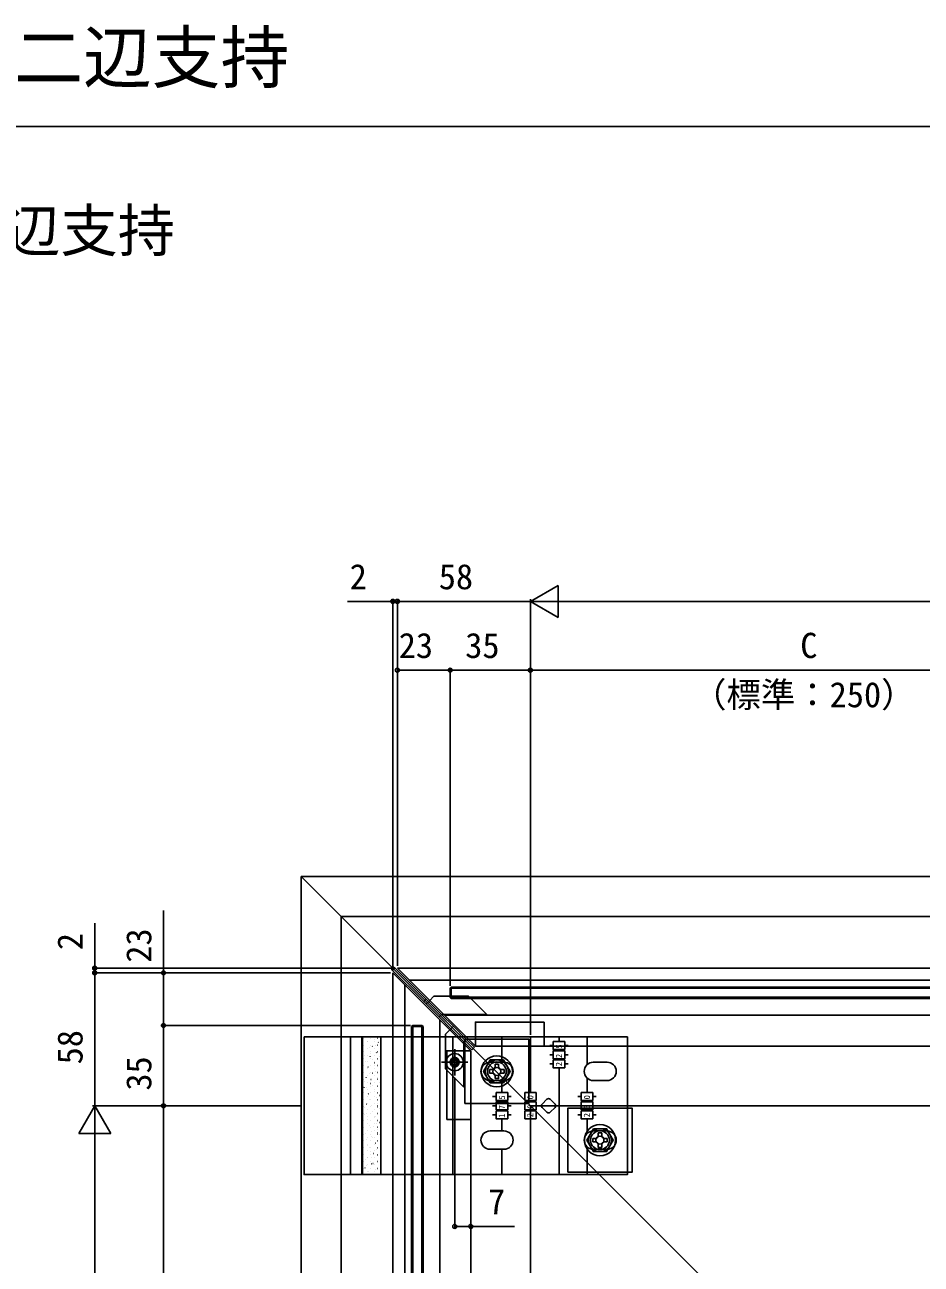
# Model space of a CAD drawing. Units: millimetres, scale not verified. Extents: x -875 to 875, y -1300 to 1294.
# Drawn here: x -415 to -25, y 754 to 1294 of the extents above; entities that cross this region are included whole.
import ezdxf
from ezdxf.enums import TextEntityAlignment as Align

# ---------------------------------------------------------------- set-up
doc = ezdxf.new("R2010")
doc.units = ezdxf.units.MM
doc.header["$LTSCALE"] = 8
for name, color, linetype in [('0-1_USER1', 3, 'Continuous'), ('0-3_YKK_12', 2, 'Continuous'), ('0-4_YKK_13', 4, 'Continuous'), ('0-5_YKK_D', 6, 'Continuous'), ('0-6_YKK_ZWAK', 7, 'Continuous'), ('0-7_YSS_K', 3, 'Continuous')]:
    doc.layers.add(name, color=color, linetype=linetype)
doc.styles.add('ＭＳ ゴシック', font='')
doc.styles.get('ＭＳ ゴシック').set_extended_font_data('MS Gothic')

msp = doc.modelspace()

# ---------------------------------------------------------------- linework, layer by layer
at = {"layer": '0-3_YKK_12'}
for p, q in [((-295, 922.853), (-295, 117.853)), ((-295, 922.853), (195.152, 922.853)), ((-295, 922.853), (-95, 722.853)), ((-253, 882.853), (704.5, 882.853)), ((-253, 882.853), (-219, 848.853)), ((-255, 880.853), (-255, 137.853)), ((-255, 880.853), (-221, 846.853)), ((-247.8, 877.653), (704.5, 877.653)), ((-249.8, 875.653), (-249.8, 137.853)), ((-234.5, 860.353), (-234.5, 137.853)), ((-232.5, 862.353), (704.5, 862.353)), ((-219, 848.853), (704.5, 848.853)), ((-221, 846.853), (-221, 137.853))]:
    msp.add_line(p, q, dxfattribs=at)
at = {"layer": '0-4_YKK_13'}
for p, q in [((-254.439, 883.353), (-240.457, 869.371)), ((-239.043, 868.664), (-237.053, 870.653)), ((-237.053, 870.653), (-221.94, 870.653)), ((-230, 874.153), (400, 874.153)), ((-229.5, 874.653), (-229.5, 869.653)), ((-221.94, 870.653), (-213.94, 862.653)), ((-241.518, 868.31), (-240.457, 867.249)), ((-239.396, 868.31), (-240.457, 869.371)), ((-239.043, 868.664), (-240.457, 867.249)), ((-240.457, 867.249), (-234.8, 861.593)), ((-233.739, 862.653), (-239.396, 868.31)), ((-230, 870.153), (400, 870.153)), ((-234.8, 861.593), (-233.739, 862.653)), ((-229.657, 856.449), (-234.8, 861.593)), ((-233.739, 862.653), (-233.032, 862.653)), ((-233.739, 862.653), (-228.596, 857.51)), ((-213.94, 862.653), (-233.032, 862.653)), ((-246.8, 857.353), (-241.8, 857.353)), ((-246.3, 857.853), (-246.3, 142.853)), ((-242.3, 857.853), (-242.3, 142.853)), ((-228.596, 857.51), (-232, 854.106)), ((-229.657, 856.449), (-224, 850.793)), ((-222.939, 851.853), (-228.596, 857.51)), ((-293.7, 852.853), (-152.7, 852.853)), ((-273.5, 852.853), (-273.5, 792.853)), ((-268.465, 852.853), (-268.465, 792.853)), ((-268.184, 792.853), (-268.184, 852.853)), ((-267.79, 852.337), (-267.84, 852.337)), ((-267.79, 849.347), (-267.84, 849.347)), ((-266.175, 850.962), (-266.225, 850.962)), ((-266.16, 850.766), (-266.169, 850.763)), ((-264.75, 852.337), (-264.8, 852.337)), ((-264.75, 849.347), (-264.8, 849.347)), ((-263.135, 850.962), (-263.185, 850.962)), ((-263.04, 851.871), (-263.049, 851.867)), ((-262.441, 849.242), (-262.45, 849.239)), ((-261.71, 852.337), (-261.76, 852.337)), ((-261.71, 849.347), (-261.76, 849.347)), ((-261.24, 850.567), (-261.323, 850.511)), ((-260.297, 852.842), (-260.306, 852.839)), ((-232, 838.994), (-232, 854.106)), ((-228.8, 852.853), (-228.8, 792.853)), ((-224, 850.793), (-222.939, 851.853)), ((-224, 830.994), (-224, 850.793)), ((-224, 850.793), (-220.5, 847.293)), ((-219.439, 848.353), (-222.939, 851.853)), ((-207.4, 841.853), (-207.4, 852.853)), ((-195, 828.603), (-195, 852.853)), ((-186.56, 849.103), (-185, 849.103)), ((-182.5, 852.853), (-182.5, 850.853)), ((-182.5, 851.888), (-182.5, 850.853)), ((-180, 849.103), (-178.525, 849.103)), ((-170.3, 852.853), (-170.3, 840.758)), ((-268.304, 847.166), (-268.313, 847.162)), ((-267.79, 846.357), (-267.84, 846.357)), ((-267.328, 844.67), (-267.337, 844.667)), ((-266.175, 847.972), (-266.225, 847.972)), ((-266.175, 844.982), (-266.225, 844.982)), ((-265.184, 848.271), (-265.193, 848.267)), ((-264.814, 844.283), (-264.897, 844.228)), ((-264.75, 846.357), (-264.8, 846.357)), ((-264.585, 845.642), (-264.594, 845.638)), ((-263.929, 848.787), (-264.012, 848.731)), ((-263.135, 847.972), (-263.185, 847.972)), ((-263.135, 844.982), (-263.185, 844.982)), ((-262.124, 846.063), (-262.208, 846.008)), ((-261.795, 846.63), (-261.804, 846.626)), ((-261.71, 846.357), (-261.76, 846.357)), ((-260.819, 844.134), (-260.828, 844.131)), ((-228, 836.103), (-228, 847.603)), ((-220.5, 847.293), (-219.439, 848.353)), ((-186.56, 845.103), (-185, 845.103)), ((-180, 845.103), (-178.525, 845.103)), ((-267.79, 843.367), (-267.84, 843.367)), ((-267.79, 840.377), (-267.84, 840.377)), ((-266.729, 842.041), (-266.739, 842.038)), ((-266.175, 841.992), (-266.225, 841.992)), ((-266.175, 839.002), (-266.225, 839.002)), ((-266.083, 839.429), (-266.093, 839.426)), ((-265.698, 839.78), (-265.781, 839.725)), ((-264.75, 843.367), (-264.8, 843.367)), ((-264.75, 840.377), (-264.8, 840.377)), ((-263.939, 843.03), (-263.948, 843.026)), ((-263.135, 841.992), (-263.185, 841.992)), ((-263.135, 839.002), (-263.185, 839.002)), ((-263.009, 841.56), (-263.092, 841.505)), ((-262.963, 840.534), (-262.972, 840.531)), ((-261.71, 843.367), (-261.76, 843.367)), ((-261.71, 840.377), (-261.76, 840.377)), ((-260.22, 841.506), (-260.229, 841.502)), ((-233.75, 841.853), (-222.25, 841.853)), ((-224, 830.994), (-232, 838.994)), ((-226.77, 841.443), (-225.95, 841.443)), ((-212.8, 838.603), (-212.8, 837.103)), ((-211.65, 838.603), (-212.8, 838.603)), ((-206.55, 841.853), (-212.55, 841.853)), ((-210.4, 841.003), (-210.4, 839.853)), ((-210.4, 841.003), (-208.9, 841.003)), ((-208.9, 839.853), (-208.9, 841.003)), ((-206.5, 838.603), (-207.65, 838.603)), ((-206.5, 837.103), (-206.5, 838.603)), ((-186.56, 841.103), (-185, 841.103)), ((-182.5, 839.4), (-182.5, 838.229)), ((-182.5, 839.353), (-182.5, 792.853)), ((-180, 841.103), (-178.525, 841.103)), ((-167.55, 841.853), (-161.55, 841.853)), ((-268.227, 835.829), (-268.237, 835.826)), ((-267.79, 837.387), (-267.84, 837.387)), ((-267.79, 834.397), (-267.84, 834.397)), ((-267.251, 833.334), (-267.261, 833.33)), ((-266.582, 835.277), (-266.666, 835.222)), ((-266.175, 836.012), (-266.225, 836.012)), ((-266.175, 833.022), (-266.225, 833.022)), ((-265.107, 836.934), (-265.117, 836.931)), ((-264.75, 837.387), (-264.8, 837.387)), ((-264.75, 834.397), (-264.8, 834.397)), ((-264.508, 834.305), (-264.518, 834.302)), ((-263.893, 837.057), (-263.977, 837.002)), ((-263.135, 836.012), (-263.185, 836.012)), ((-263.135, 833.022), (-263.185, 833.022)), ((-262.364, 837.905), (-262.374, 837.902)), ((-261.71, 837.387), (-261.76, 837.387)), ((-261.71, 834.397), (-261.76, 834.397)), ((-261.718, 835.293), (-261.728, 835.29)), ((-260.742, 832.798), (-260.752, 832.794)), ((-212.8, 837.103), (-211.65, 837.103)), ((-206.55, 833.853), (-212.55, 833.853)), ((-210.4, 835.853), (-210.4, 834.703)), ((-207.65, 837.103), (-206.5, 837.103)), ((-207.4, 828.603), (-207.4, 833.853)), ((-170.3, 834.948), (-170.3, 828.603)), ((-167.55, 833.853), (-161.55, 833.853)), ((-267.79, 831.407), (-267.84, 831.407)), ((-267.79, 828.417), (-267.84, 828.417)), ((-267.467, 830.774), (-267.55, 830.719)), ((-266.653, 830.705), (-266.662, 830.701)), ((-266.175, 830.032), (-266.225, 830.032)), ((-266.007, 828.093), (-266.016, 828.089)), ((-265.662, 828.051), (-265.745, 827.995)), ((-264.778, 832.554), (-264.861, 832.499)), ((-264.75, 831.407), (-264.8, 831.407)), ((-264.75, 828.417), (-264.8, 828.417)), ((-263.862, 831.693), (-263.872, 831.689)), ((-263.135, 830.032), (-263.185, 830.032)), ((-262.886, 829.197), (-262.896, 829.194)), ((-261.71, 831.407), (-261.76, 831.407)), ((-261.71, 828.417), (-261.76, 828.417)), ((-260.859, 827.312), (-260.943, 827.256)), ((-207.4, 829.638), (-207.4, 828.603)), ((-197.45, 825.103), (-197.45, 828.603)), ((-192.5, 828.603), (-197.45, 828.603)), ((-195, 829.638), (-195, 828.603)), ((-192.5, 828.603), (-192.5, 825.103)), ((-170.3, 830.603), (-170.3, 828.603)), ((-170.3, 829.638), (-170.3, 828.603)), ((-268.351, 826.271), (-268.435, 826.215)), ((-268.151, 824.492), (-268.16, 824.489)), ((-267.79, 825.427), (-267.84, 825.427)), ((-267.79, 822.437), (-267.84, 822.437)), ((-267.175, 821.997), (-267.184, 821.994)), ((-266.546, 823.547), (-266.63, 823.492)), ((-266.175, 827.042), (-266.225, 827.042)), ((-266.175, 824.052), (-266.225, 824.052)), ((-265.031, 825.597), (-265.04, 825.594)), ((-264.75, 825.427), (-264.8, 825.427)), ((-264.75, 822.437), (-264.8, 822.437)), ((-264.432, 822.968), (-264.441, 822.965)), ((-263.135, 827.042), (-263.185, 827.042)), ((-263.135, 824.052), (-263.185, 824.052)), ((-262.287, 826.569), (-262.297, 826.565)), ((-261.744, 822.808), (-261.827, 822.753)), ((-261.71, 825.427), (-261.76, 825.427)), ((-261.71, 822.437), (-261.76, 822.437)), ((-261.641, 823.956), (-261.651, 823.953)), ((-211.46, 826.853), (-209.9, 826.853)), ((-211.46, 822.853), (-209.9, 822.853)), ((-204.9, 826.853), (-203.425, 826.853)), ((-204.9, 822.853), (-203.425, 822.853)), ((-197.45, 825.103), (-192.5, 825.103)), ((-197.45, 821.103), (-197.45, 824.603)), ((-192.5, 824.603), (-197.45, 824.603)), ((-192.5, 824.603), (-192.5, 821.103)), ((-189.878, 823.56), (-187.757, 825.682)), ((-187.757, 820.025), (-189.878, 822.146)), ((-186.343, 825.682), (-184.222, 823.56)), ((-184.222, 822.146), (-186.343, 820.025)), ((-183.929, 822.853), (-152.7, 822.853)), ((-174.36, 826.853), (-172.8, 826.853)), ((-174.36, 822.853), (-172.8, 822.853)), ((-167.8, 826.853), (-166.325, 826.853)), ((-167.8, 822.853), (-166.325, 822.853)), ((-267.79, 819.447), (-267.84, 819.447)), ((-267.79, 816.457), (-267.84, 816.457)), ((-267.431, 819.044), (-267.514, 818.989)), ((-266.576, 819.368), (-266.585, 819.365)), ((-266.175, 821.062), (-266.225, 821.062)), ((-266.175, 818.072), (-266.225, 818.072)), ((-265.93, 816.756), (-265.939, 816.753)), ((-264.75, 819.447), (-264.8, 819.447)), ((-264.75, 816.457), (-264.8, 816.457)), ((-263.786, 820.356), (-263.795, 820.353)), ((-263.135, 821.062), (-263.185, 821.062)), ((-263.135, 818.072), (-263.185, 818.072)), ((-262.81, 817.861), (-262.819, 817.857)), ((-262.628, 818.305), (-262.712, 818.25)), ((-261.71, 819.447), (-261.76, 819.447)), ((-261.71, 816.457), (-261.76, 816.457)), ((-260.666, 821.461), (-260.675, 821.458)), ((-211.46, 818.853), (-209.9, 818.853)), ((-207.4, 817.103), (-207.4, 815.103)), ((-207.4, 817.103), (-207.4, 815.932)), ((-207.4, 817.103), (-207.4, 811.853)), ((-204.9, 818.853), (-203.425, 818.853)), ((-197.45, 821.103), (-192.5, 821.103)), ((-197.45, 817.103), (-197.45, 820.603)), ((-192.5, 820.603), (-197.45, 820.603)), ((-197.45, 817.103), (-192.5, 817.103)), ((-195, 815.103), (-195, 817.103)), ((-195, 817.103), (-195, 815.932)), ((-195, 817.103), (-195, 792.853)), ((-192.5, 820.603), (-192.5, 817.103)), ((-174.36, 818.853), (-172.8, 818.853)), ((-170.3, 817.103), (-170.3, 810.758)), ((-170.3, 817.103), (-170.3, 815.932)), ((-167.8, 818.853), (-166.325, 818.853)), ((-268.315, 814.541), (-268.399, 814.486)), ((-268.074, 813.156), (-268.083, 813.152)), ((-267.79, 813.467), (-267.84, 813.467)), ((-266.175, 815.082), (-266.225, 815.082)), ((-266.175, 812.092), (-266.225, 812.092)), ((-264.954, 814.261), (-264.963, 814.257)), ((-264.75, 813.467), (-264.8, 813.467)), ((-264.355, 811.632), (-264.364, 811.628)), ((-263.513, 813.802), (-263.596, 813.747)), ((-263.135, 815.082), (-263.185, 815.082)), ((-263.135, 812.092), (-263.185, 812.092)), ((-262.211, 815.232), (-262.22, 815.229)), ((-261.708, 811.079), (-261.791, 811.024)), ((-261.71, 813.467), (-261.76, 813.467)), ((-261.565, 812.62), (-261.574, 812.616)), ((-260.823, 815.582), (-260.907, 815.527)), ((-206.55, 811.853), (-212.55, 811.853)), ((-167.55, 811.853), (-161.55, 811.853)), ((-165.4, 811.003), (-165.4, 809.853)), ((-165.4, 811.003), (-163.9, 811.003)), ((-163.9, 809.853), (-163.9, 811.003)), ((-267.79, 810.477), (-267.84, 810.477)), ((-267.79, 807.487), (-267.84, 807.487)), ((-267.098, 810.66), (-267.108, 810.657)), ((-266.499, 808.031), (-266.509, 808.028)), ((-266.175, 809.102), (-266.225, 809.102)), ((-266.175, 806.112), (-266.225, 806.112)), ((-264.75, 810.477), (-264.8, 810.477)), ((-264.75, 807.487), (-264.8, 807.487)), ((-264.397, 809.299), (-264.48, 809.244)), ((-263.709, 809.02), (-263.718, 809.016)), ((-263.135, 809.102), (-263.185, 809.102)), ((-263.135, 806.112), (-263.185, 806.112)), ((-262.733, 806.524), (-262.742, 806.521)), ((-262.592, 806.576), (-262.676, 806.52)), ((-261.71, 810.477), (-261.76, 810.477)), ((-261.71, 807.487), (-261.76, 807.487)), ((-260.589, 810.124), (-260.598, 810.121)), ((-167.8, 808.603), (-167.8, 807.103)), ((-166.65, 808.603), (-167.8, 808.603)), ((-167.8, 807.103), (-166.65, 807.103)), ((-165.4, 805.853), (-165.4, 804.703)), ((-161.5, 808.603), (-162.65, 808.603)), ((-162.65, 807.103), (-161.5, 807.103)), ((-161.5, 807.103), (-161.5, 808.603)), ((-267.997, 801.819), (-268.007, 801.816)), ((-267.79, 804.497), (-267.84, 804.497)), ((-267.79, 801.507), (-267.84, 801.507)), ((-266.166, 800.292), (-266.249, 800.237)), ((-266.175, 803.122), (-266.225, 803.122)), ((-265.853, 805.419), (-265.863, 805.416)), ((-265.282, 804.796), (-265.365, 804.74)), ((-264.877, 802.924), (-264.887, 802.921)), ((-264.75, 804.497), (-264.8, 804.497)), ((-264.75, 801.507), (-264.8, 801.507)), ((-264.278, 800.295), (-264.288, 800.292)), ((-263.477, 802.072), (-263.56, 802.017)), ((-263.135, 803.122), (-263.185, 803.122)), ((-262.134, 803.895), (-262.144, 803.892)), ((-261.71, 804.497), (-261.76, 804.497)), ((-261.71, 801.507), (-261.76, 801.507)), ((-261.488, 801.283), (-261.498, 801.28)), ((-206.55, 803.853), (-212.55, 803.853)), ((-207.4, 803.853), (-207.4, 792.853)), ((-170.3, 804.948), (-170.3, 792.853)), ((-167.55, 803.853), (-161.55, 803.853)), ((-267.79, 798.517), (-267.84, 798.517)), ((-267.79, 795.527), (-267.84, 795.527)), ((-267.05, 795.789), (-267.134, 795.734)), ((-267.021, 799.324), (-267.031, 799.32)), ((-266.423, 796.695), (-266.432, 796.691)), ((-266.175, 800.132), (-266.225, 800.132)), ((-266.175, 797.142), (-266.225, 797.142)), ((-264.75, 798.517), (-264.8, 798.517)), ((-264.75, 795.527), (-264.8, 795.527)), ((-264.361, 797.569), (-264.444, 797.514)), ((-263.632, 797.683), (-263.642, 797.679)), ((-263.135, 800.132), (-263.185, 800.132)), ((-263.135, 797.142), (-263.185, 797.142)), ((-262.656, 795.187), (-262.666, 795.184)), ((-261.71, 798.517), (-261.76, 798.517)), ((-261.71, 795.527), (-261.76, 795.527)), ((-260.512, 798.788), (-260.522, 798.784)), ((-266.175, 794.152), (-266.225, 794.152)), ((-265.777, 794.083), (-265.786, 794.079)), ((-265.246, 793.066), (-265.329, 793.011)), ((-263.135, 794.152), (-263.185, 794.152))]:
    msp.add_line(p, q, dxfattribs=at)
for points in [[(-254.439, 883.353), (-255.5, 882.293), (-241.518, 868.31), (-240.457, 869.371)], [(-293.7, 852.853), (-293.7, 792.853), (-152.7, 792.853), (-152.7, 852.853)], [(-268.465, 792.853), (-260.219, 792.853), (-260.219, 852.853), (-268.219, 852.853)], [(-227.59, 843.083), (-227.59, 843.903), (-228.41, 843.903), (-228.41, 843.083)], [(-229.23, 842.263), (-230.05, 842.263), (-230.05, 841.443), (-229.23, 841.443)], [(-228.41, 840.623), (-228.41, 839.803), (-227.59, 839.803), (-227.59, 840.623)], [(-225.95, 841.443), (-225.95, 842.263), (-226.77, 842.263)], [(-210.4, 834.703), (-208.9, 834.703), (-208.9, 835.853)], [(-165.4, 804.703), (-163.9, 804.703), (-163.9, 805.853)]]:
    msp.add_lwpolyline(points, dxfattribs=at)
for points in [[(-230, 870.153), (-230, 874.153), (-229.5, 874.653), (399.5, 874.653), (400, 874.153), (400, 870.153), (399.5, 869.653), (-229.5, 869.653)], [(-242.3, 857.853), (-246.3, 857.853), (-246.8, 857.353), (-246.8, 143.353), (-246.3, 142.853), (-242.3, 142.853), (-241.8, 143.353), (-241.8, 857.353)], [(-189, 859.353), (-189, 848.853), (-219, 848.853), (-219, 859.353)], [(-223.65, 823.853), (-195.65, 823.853), (-195.65, 851.853), (-223.65, 851.853)], [(-180, 847.353), (-180, 850.853), (-185, 850.853), (-185, 847.353)], [(-231.5, 816.853), (-221, 816.853), (-221, 846.853), (-231.5, 846.853)], [(-180, 843.353), (-180, 846.853), (-185, 846.853), (-185, 843.353)], [(-212.537, 842.853), (-215.424, 837.853), (-212.537, 832.853), (-206.763, 832.853), (-203.876, 837.853), (-206.763, 842.853)], [(-180, 839.353), (-180, 842.853), (-185, 842.853), (-185, 839.353)], [(-204.9, 825.103), (-204.9, 828.603), (-209.9, 828.603), (-209.9, 825.103)], [(-167.8, 825.103), (-167.8, 828.603), (-172.8, 828.603), (-172.8, 825.103)], [(-204.9, 821.103), (-204.9, 824.603), (-209.9, 824.603), (-209.9, 821.103)], [(-178.65, 793.853), (-150.65, 793.853), (-150.65, 821.853), (-178.65, 821.853)], [(-167.8, 821.103), (-167.8, 824.603), (-172.8, 824.603), (-172.8, 821.103)], [(-204.9, 817.103), (-204.9, 820.603), (-209.9, 820.603), (-209.9, 817.103)], [(-167.8, 817.103), (-167.8, 820.603), (-172.8, 820.603), (-172.8, 817.103)], [(-167.537, 812.853), (-170.424, 807.853), (-167.537, 802.853), (-161.763, 802.853), (-158.876, 807.853), (-161.763, 812.853)]]:
    msp.add_lwpolyline(points, close=True, dxfattribs=at)
for centre, radius in [((-228, 841.853), 3.75), ((-228, 841.853), 2), ((-209.65, 837.853), 6.8), ((-228, 841.853), 1.5), ((-209.65, 837.853), 5), ((-209.65, 837.853), 4.1), ((-209.65, 837.853), 1.75), ((-164.65, 807.853), 6.8), ((-164.65, 807.853), 5), ((-164.65, 807.853), 4.1), ((-164.65, 807.853), 1.75)]:
    msp.add_circle(centre, radius, dxfattribs=at)
for centre, radius, start, end in [((-229.23, 843.083), 0.82, 270, 0), ((-229.23, 840.623), 0.82, 0, 90), ((-226.77, 843.083), 0.82, 180, 270), ((-226.77, 840.623), 0.82, 90, 180), ((-212.55, 837.853), 4, 90, 270), ((-211.65, 839.853), 1.25, 270, 0), ((-207.65, 839.853), 1.25, 180, 270), ((-206.55, 837.853), 4, 270, 90), ((-167.55, 837.853), 4, 90, 270), ((-161.55, 837.853), 4, 270, 90), ((-211.65, 835.853), 1.25, 0, 90), ((-207.65, 835.853), 1.25, 90, 180), ((-189.171, 822.853), 1, 135, 225), ((-187.05, 824.975), 1, 45, 135), ((-184.929, 822.853), 1, 315, 45), ((-187.05, 820.732), 1, 225, 315), ((-212.55, 807.853), 4, 90, 270), ((-206.55, 807.853), 4, 270, 90), ((-167.55, 807.853), 4, 90, 270), ((-161.55, 807.853), 4, 270, 90), ((-166.65, 809.853), 1.25, 270, 0), ((-166.65, 805.853), 1.25, 0, 90), ((-162.65, 809.853), 1.25, 180, 270), ((-162.65, 805.853), 1.25, 90, 180)]:
    msp.add_arc(centre, radius, start, end, dxfattribs=at)
at = {"layer": '0-5_YKK_D'}
for p, q in [((-195, 1042.853), (-182.876, 1049.853)), ((-182.876, 1035.853), (-182.876, 1049.853)), ((-255, 881.853), (-255, 1043.853)), ((-253, 883.853), (-253, 1043.853)), ((-253, 883.853), (-253, 1043.853)), ((-195, 853.853), (-195, 1043.853)), ((-195, 853.853), (-195, 1043.853)), ((-255, 1042.853), (-274.693, 1042.853)), ((-253, 1042.853), (-255, 1042.853)), ((-195, 1042.853), (-253, 1042.853)), ((-253, 1042.853), (-249.5, 1042.853)), ((-195, 1042.853), (-182.876, 1035.853)), ((-195, 1042.853), (-170.751, 1042.853)), ((-181, 1042.853), (826.228, 1042.853)), ((-253, 883.853), (-253, 1013.853)), ((-253, 1012.853), (-230, 1012.853)), ((-230, 875.153), (-230, 1013.853)), ((-230, 875.153), (-230, 1013.853)), ((-195, 1012.853), (-230, 1012.853)), ((-195, 853.853), (-195, 1013.853)), ((-195, 853.853), (-195, 1013.853)), ((-195, 1012.853), (55, 1012.853)), ((-385, 882.853), (-385, 902.546)), ((-254, 882.853), (-386, 882.853)), ((-385, 880.853), (-385, 882.853)), ((-256, 880.853), (-386, 880.853)), ((-256, 880.853), (-386, 880.853)), ((-385, 880.853), (-385, 877.353)), ((-385, 880.853), (-385, 822.853)), ((-256, 880.853), (-356, 880.853)), ((-247.3, 857.853), (-356, 857.853)), ((-247.3, 857.853), (-356, 857.853)), ((-355, 822.853), (-355, 857.853)), ((-221, 845.853), (-221, 769.211)), ((-228, 835.103), (-228, 769.211)), ((-385, 822.853), (-392, 810.729)), ((-294.7, 822.853), (-386, 822.853)), ((-294.7, 822.853), (-386, 822.853)), ((-385, 822.853), (-378, 810.729)), ((-385, 822.853), (-385, 798.605)), ((-294.7, 822.853), (-356, 822.853)), ((-294.7, 822.853), (-356, 822.853)), ((-355, 822.853), (-355, 572.853)), ((-392, 810.729), (-378, 810.729)), ((-385, 808.853), (-385, 121.853))]:
    msp.add_line(p, q, dxfattribs=at)
for points in [[(-355, 857.853), (-355, 880.853), (-355, 907.955)], [(-228, 770.211), (-221, 770.211), (-201.903, 770.211)]]:
    msp.add_lwpolyline(points, dxfattribs=at)
for centre in [(-255, 1042.853), (-253, 1042.853), (-253, 1042.853), (-253, 1012.853), (-230, 1012.853), (-230, 1012.853), (-195, 1012.853), (-195, 1012.853), (-385, 882.853), (-385, 880.853), (-385, 880.853), (-355, 880.853), (-355, 857.853), (-355, 857.853), (-355, 822.853), (-355, 822.853), (-228, 770.211), (-221, 770.211)]:
    msp.add_circle(centre, 0.875, dxfattribs=at)
at = {"layer": '0-6_YKK_ZWAK'}
msp.add_line((-875, 1250), (875, 1250), dxfattribs=at)
at = {"layer": '0-7_YSS_K'}
for p, q in [((-277.5, 102.853), (-277.5, 905.353)), ((-277.5, 905.353), (826.228, 905.353)), ((-195, -30.147), (-195, 822.853)), ((-195, 822.853), (829.228, 822.853))]:
    msp.add_line(p, q, dxfattribs=at)

# ---------------------------------------------------------------- texts
at = {"layer": '0-1_USER1', "style": 'ＭＳ ゴシック'}
for s, height, p in [('エルビビュート\u3000ハンドレール\u3000二辺支持', 21.99, (-870.031, 1262.591)), ('■エルビュート\u3000ハンドレール\u3000二辺支持', 18.33, (-825, 1190))]:
    msp.add_text(s, height=height, dxfattribs=at).set_placement(p, align=Align.BOTTOM_LEFT)
at = {"layer": '0-4_YKK_13', "style": 'ＭＳ ゴシック', "width": 0.9}
for s, p in [('5', (-180.36, 847.81)), ('2', (-180.378, 843.673)), ('2', (-180.418, 840.098)), ('7', (-205.278, 821.348)), ('5', (-205.26, 825.56)), ('0', (-192.878, 821.498)), ('0', (-192.86, 825.635)), ('0', (-168.16, 825.635)), ('5', (-168.178, 821.423)), ('1', (-205.318, 817.585)), ('2', (-192.918, 817.848)), ('2', (-168.218, 817.848))]:
    msp.add_text(s, height=2.711, rotation=90, dxfattribs=at).set_placement(p, align=Align.BOTTOM_LEFT)
at = {"layer": '0-5_YKK_D', "style": 'ＭＳ ゴシック'}
for s, p in [('2', (-273.801, 1044.853)), ('58', (-234.952, 1044.853)), ('23', (-252.409, 1014.853)), ('35', (-223.409, 1014.853)), ('C', (-77.287, 1014.853)), ('（標準：250）', (-124.503, 993.382)), ('7', (-213.449, 772.211))]:
    msp.add_text(s, height=11, dxfattribs=at).set_placement(p, align=Align.BOTTOM_LEFT)
for s, p in [('2', (-387, 890.745)), ('23', (-357, 885.245)), ('58', (-387, 840.902)), ('35', (-357, 829.444))]:
    msp.add_text(s, height=11, rotation=90, dxfattribs=at).set_placement(p, align=Align.BOTTOM_LEFT)

doc.saveas('drawing.dxf')
